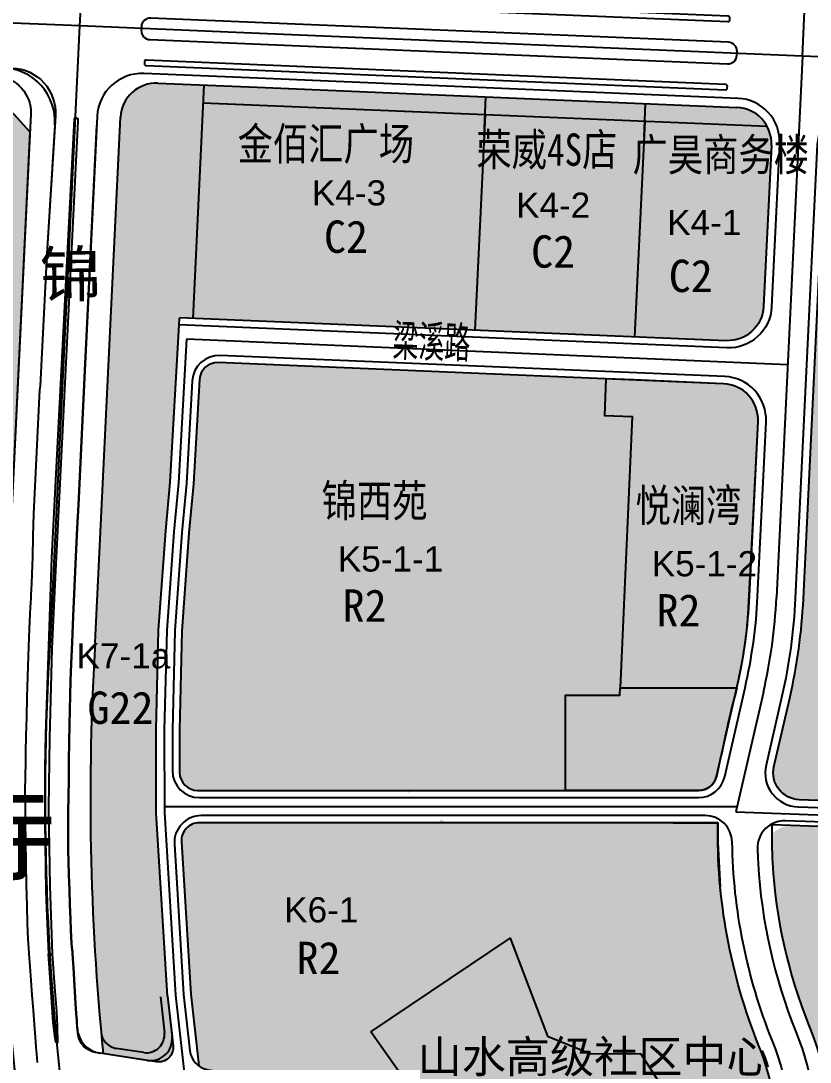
# Model space of a CAD drawing. Extents: x 2442 to 11417, y 1140 to 9206.
# Drawn here: x 6345 to 6784, y 6440 to 7019 of the extents above; entities that cross this region are included whole.
import ezdxf

# ---------------------------------------------------------------- set-up
doc = ezdxf.new("R2010")
doc.units = 0
doc.header["$LTSCALE"] = 1000
doc.header["$MEASUREMENT"] = 0
for name, pattern in [('CENTER', [50.8, 31.75, -6.35, 6.35, -6.35]), ('CENTER2', [28.575, 19.05, -3.175, 3.175, -3.175]), ('DASHDOT', [25.4, 12.7, -6.35, 0, -6.35])]:
    doc.linetypes.add(name, pattern=pattern)
for name, color, linetype in [('01-R2-R2二类居住', 2, 'Continuous'), ('02-C2-商业金融业', 10, 'Continuous'), ('08-G11-公园', 3, 'Continuous'), ('08-G12-街头绿地', 80, 'Continuous'), ('08-G22-防护绿地', 104, 'Continuous'), ('11-E1-水域', 130, 'Continuous'), ('14-z地块编号', 217, 'Continuous'), ('a-dlcenter', 1, 'CENTER'), ('RD-中线', 7, 'DASHDOT'), ('RD-侧石线', 5, 'Continuous'), ('RD-红线', 1, 'Continuous'), ('RD-绿线', 3, 'Continuous'), ('road-name', 2, 'Continuous'), ('YD-E1', 131, 'Continuous'), ('YD-G1', 100, 'Continuous'), ('YD-G2', 94, 'Continuous'), ('用地名称', 7, 'Continuous'), ('用地性质代码', 7, 'Continuous'), ('用地线', 5, 'Continuous'), ('路名', 7, 'Continuous'), ('道路', 7, 'Continuous'), ('道路红线', 12, 'Continuous'), ('道路绿化', 84, 'Continuous')]:
    doc.layers.add(name, color=color, linetype=linetype)
doc.layers.add('T700', color=10, linetype='Continuous', lineweight=13)
doc.styles.add('HZ', font='', dxfattribs={"width": 0.8})
doc.styles.get("Standard").update_dxf_attribs({"font": 'gbenor.shx', "bigfont": 'gbcbig.shx'})
doc.styles.add('xtx', font='')
doc.styles.add('黑体', font='simhei.ttf')
doc.styles.get('HZ').set_extended_font_data('SimSun')
doc.styles.get('xtx').set_extended_font_data('SimSun')

msp = doc.modelspace()

# ---------------------------------------------------------------- hatches: boundary and pattern name
at = {"layer": '01-R2-R2二类居住', "linetype": 'Continuous'}
msp.add_hatch(color=256, dxfattribs=at).paths.add_polyline_path([(7027.18, 6659.23), (7095.1, 6710.23), (7146.71, 6748.98, 0.224916), (7191.37, 6833.87), (7192.15, 6852.68), (7058.33, 6858.41), (7057.68, 6842.98), (6788.1, 6854.26), (6780.53, 6697.66, -0.044345), (6772.92, 6642.42), (6764.14, 6604.18, 0.471363), (6778.24, 6585.84), (6825.55, 6584.2, 0.166832), (6999.3, 6638.3)])
h = msp.add_hatch(color=256, dxfattribs=at)
h.paths.add_polyline_path([(6454.78, 6829.18, 0.410127), (6444.38, 6819.74), (6441.13, 6761.6), (6439.01, 6739.26), (6458.6, 6737.51), (6489.25, 6681.59), (6504.15, 6657.97), (6520.03, 6644.26), (6538.29, 6631.89), (6552.71, 6605.54), (6562.78, 6591.05), (6722.38, 6591.05, 0.349582), (6732.13, 6598.81), (6743.68, 6649.13, 0.044345), (6750.56, 6699.11), (6755.27, 6796.45, 0.416119), (6736.13, 6817.4)])
h.paths.add_polyline_path([(6489.25, 6681.59), (6458.6, 6737.51), (6439.01, 6739.26), (6438.55, 6734.35), (6434.66, 6679.6), (6433.31, 6624.73), (6433.33, 6601.03, 0.41387), (6443.33, 6591.05), (6562.78, 6591.05), (6552.71, 6605.54), (6538.29, 6631.89), (6520.03, 6644.26), (6504.15, 6657.97)])
h = msp.add_hatch(color=256, dxfattribs=at)
h.paths.add_polyline_path([(6732.93, 6573.05), (6707.99, 6573.05), (6444.35, 6573.05, 0.432168), (6434.37, 6562.44), (6439.54, 6477.71), (6444.01, 6437.68, 0.117272), (6449.15, 6435.59), (6563.85, 6418.06), (6558.07, 6425.72), (6560.27, 6427.64), (6539.85, 6456.59), (6617.34, 6508.86), (6638.14, 6454.32), (6661.82, 6444.66), (6689.97, 6444.33), (6715, 6405.56), (6717.84, 6402.67), (6739.14, 6371.04), (6732.83, 6360.94), (6713.09, 6348.99), (6729.87, 6340.76), (6742.31, 6327.88), (6745.42, 6327.36, 0.238874), (6755.8, 6448.95, -0.101174)])
h.paths.add_polyline_path([(6708.84, 6271, -0.052751), (6736.43, 6314.55, 0.029016), (6745.42, 6327.36), (6742.31, 6327.88), (6729.87, 6340.76), (6713.09, 6348.99), (6710.91, 6347.68), (6709.93, 6345.27), (6681.74, 6328.04), (6665.73, 6308.68), (6646.75, 6298.62), (6641.4, 6298.08), (6638.28, 6299.51), (6635.88, 6312.42), (6630.06, 6321.75), (6623.46, 6330.88), (6620.33, 6328.86), (6606, 6312.08), (6583.54, 6302.89), (6563.11, 6318.81), (6548.8, 6333.73), (6540.42, 6340.47), (6534.09, 6343.12), (6512.65, 6336.18), (6464.9, 6303.31), (6467.47, 6289.4, 0.014934), (6489.79, 6202.46)])
at = {"layer": '02-C2-商业金融业'}
for points in [[(6446.43, 6973.66), (6440.64, 6854.01), (6597.74, 6847.34), (6603.34, 6967.09)], [(6597.74, 6847.34), (6686.47, 6843.56), (6692.26, 6963.37), (6603.34, 6967.09)], [(6686.47, 6843.56), (6737.54, 6841.39, 0.412503), (6758.37, 6860.41), (6762.71, 6950.28, 0.133296), (6760.46, 6960.51), (6692.26, 6963.37)], [(6638.14, 6454.32), (6617.34, 6508.86), (6539.85, 6456.59), (6560.27, 6427.64), (6558.07, 6425.72), (6566.42, 6414.65), (6572.25, 6406.19), (6571.89, 6402.99), (6573.3, 6399.25), (6604.84, 6353.62), (6609.3, 6348.73), (6614.29, 6341.34), (6618.47, 6337.77), (6630.06, 6321.75), (6635.88, 6312.42), (6638.28, 6299.51), (6641.4, 6298.08), (6646.75, 6298.62), (6665.73, 6308.68), (6681.74, 6328.04), (6709.93, 6345.27), (6710.91, 6347.68), (6732.83, 6360.94), (6739.14, 6371.04), (6717.84, 6402.67), (6715, 6405.56), (6689.97, 6444.33), (6661.82, 6444.66)]]:
    msp.add_hatch(color=256, dxfattribs=at).paths.add_polyline_path(points)
at = {"layer": '08-G11-公园'}
h = msp.add_hatch(color=256, dxfattribs=at)
edge = h.paths.add_edge_path()
edge.add_arc((7047.87, 6566.91), 285, 180.08118, 201.99317)
edge.add_arc((6630.62, 6398.39), 165, 17.15678, 21.99317, ccw=False)
edge.add_line((6788.28, 6447.06), (6802.02, 6449.93))
edge.add_line((6802.02, 6449.93), (6814.9, 6445.33))
edge.add_line((6814.9, 6445.33), (6815.4, 6458.63))
edge.add_line((6815.4, 6458.63), (6822.91, 6474.5))
edge.add_line((6822.91, 6474.5), (6826.38, 6479.3))
edge.add_line((6826.38, 6479.3), (6830.57, 6484.05))
edge.add_line((6830.57, 6484.05), (6836.57, 6489.86))
edge.add_line((6836.57, 6489.86), (6843.56, 6495.72))
edge.add_line((6843.56, 6495.72), (6850.14, 6500.19))
edge.add_line((6850.14, 6500.19), (6856.68, 6503.82))
edge.add_line((6856.68, 6503.82), (6870.86, 6511))
edge.add_line((6870.86, 6511), (6888.73, 6520.93))
edge.add_line((6888.73, 6520.93), (6907.87, 6532.03))
edge.add_line((6907.87, 6532.03), (6927.76, 6544.06))
edge.add_line((6927.76, 6544.06), (6943.48, 6551.48))
edge.add_line((6943.48, 6551.48), (6969.13, 6563.82))
edge.add_line((6969.13, 6563.82), (7019.8, 6591.24))
edge.add_line((7019.8, 6591.24), (7051.77, 6608.55))
edge.add_line((7051.77, 6608.55), (7077.26, 6622.34))
edge.add_line((7077.26, 6622.34), (7101.66, 6635.55))
edge.add_line((7101.66, 6635.55), (7132.36, 6655.8))
edge.add_line((7132.36, 6655.8), (7144.98, 6664.12))
edge.add_line((7144.98, 6664.12), (7163.01, 6676.01))
edge.add_line((7163.01, 6676.01), (7175.82, 6684.46))
edge.add_line((7175.82, 6684.46), (7186.8, 6691.65))
edge.add_line((7186.8, 6691.65), (7200.52, 6700.28))
edge.add_line((7200.52, 6700.28), (7212.03, 6707.53))
edge.add_line((7212.03, 6707.53), (7226.48, 6716.62))
edge.add_line((7226.48, 6716.62), (7241.24, 6725.91))
edge.add_line((7241.24, 6725.91), (7254.79, 6734.44))
edge.add_line((7254.79, 6734.44), (7270.12, 6744.09))
edge.add_line((7270.12, 6744.09), (7282.71, 6752.16))
edge.add_line((7282.71, 6752.16), (7291.55, 6759.85))
edge.add_line((7291.55, 6759.85), (7299.27, 6768.86))
edge.add_line((7299.27, 6768.86), (7306.03, 6778.95))
edge.add_line((7306.03, 6778.95), (7312.42, 6787.55))
edge.add_line((7312.42, 6787.55), (7323.4, 6799.87))
edge.add_line((7323.4, 6799.87), (7343.97, 6819.32))
edge.add_line((7343.97, 6819.32), (7348.54, 6830.9))
edge.add_line((7348.54, 6830.9), (7350.68, 6853.59))
edge.add_line((7350.68, 6853.59), (7352.82, 6869.13))
edge.add_line((7352.82, 6869.13), (7351.59, 6889.47))
edge.add_line((7351.59, 6889.47), (7355.22, 6906.01))
edge.add_line((7355.22, 6906.01), (7362.31, 6945.3))
edge.add_line((7362.31, 6945.3), (7363.62, 6955.29))
edge.add_line((7363.62, 6955.29), (7290.65, 6958.34))
edge.add_line((7290.65, 6958.34), (7287.31, 6878.41))
edge.add_line((7287.31, 6878.41), (7237.35, 6880.5))
edge.add_line((7237.35, 6880.5), (7235.86, 6844.6))
edge.add_arc((7048.02, 6852.45), 188, 322.97282, 357.60829, ccw=False)
edge.add_line((7198.11, 6739.24), (7175.54, 6756.26))
edge.add_arc((7079.47, 6838.55), 126.5, 306.90171, 319.42111, ccw=False)
edge.add_line((7155.42, 6737.39), (7151.18, 6734.2))
edge.add_line((7151.18, 6734.2), (7173.73, 6704.43))
edge.add_line((7173.73, 6704.43), (7144.99, 6682.67))
edge.add_line((7144.99, 6682.67), (7122.36, 6712.56))
edge.add_line((7122.36, 6712.56), (7007.94, 6626.65))
edge.add_arc((6833.62, 6864.38), 294.79, 268.34089, 306.25181, ccw=False)
edge.add_line((6825.09, 6569.71), (6774.53, 6571.45))
edge.add_arc((6774.01, 6556.46), 15, 88.02462, 137.95372)
at = {"layer": '08-G12-街头绿地'}
for points in [[(6603.8, 6977.08), (6476.47, 6982.41), (6446.91, 6983.65), (6446.43, 6973.66), (6603.34, 6967.09)], [(6692.74, 6973.36), (6603.8, 6977.08), (6603.34, 6967.09), (6692.26, 6963.37)], [(6743.57, 6971.23), (6692.74, 6973.36), (6692.26, 6963.37), (6760.46, 6960.51, 0.26795)]]:
    msp.add_hatch(color=256, dxfattribs=at).paths.add_polyline_path(points)
at = {"layer": '08-G22-防护绿地'}
msp.add_hatch(color=256, dxfattribs=at).paths.add_polyline_path([(6425.59, 6735.43), (6428.17, 6762.57), (6433.06, 6850.1), (6433.23, 6854.1), (6440.63, 6853.79), (6446.91, 6983.65), (6421.27, 6984.73, 0.412397), (6400.46, 6965.71), (6386.39, 6673.39, 0.040703), (6390.78, 6444.51), (6420.53, 6439.96, 0.493448), (6429.69, 6448.76), (6426.58, 6476.59), (6420.36, 6578.64), (6420.31, 6624.88), (6421.67, 6680.22)])
at = {"layer": 'YD-E1'}
msp.add_hatch(color=256, dxfattribs=at).paths.add_polyline_path([(6247.26, 6935.71), (6188.88, 6994.47), (6174.26, 6995.08), (6242.4, 6926.49), (6347.49, 6905.21), (6347.97, 6915.32)])
at = {"layer": 'YD-G1'}
for points in [[(6347.49, 6905.21), (6242.4, 6926.49), (6174.26, 6995.08), (6149.01, 6996.14), (6142.58, 6842.73, -0.063213), (6150.97, 6833.89), (6189.04, 6832.19), (6343.83, 6829.28)], [(6350.01, 6957.69), (6321.48, 6988.91), (6188.88, 6994.47), (6247.26, 6935.71), (6347.97, 6915.32)]]:
    msp.add_hatch(color=256, dxfattribs=at).paths.add_polyline_path(points)
at = {"layer": 'YD-G2'}
msp.add_hatch(color=256, dxfattribs=at).paths.add_polyline_path([(6336.46, 6676.15), (6343.83, 6829.28), (6305.08, 6830.01, 0.003325), (6297.09, 6709.15, -0.067876), (6299.11, 6694.02), (6298.94, 6641.95, 0.024221), (6297.22, 6545.77), (6299.43, 6473.46, 0.045292), (6321.12, 6295.15), (6339.02, 6211.83, -0.153605), (6336.87, 6188.82, 0.021312), (6375.96, 6066.38), (6437.88, 5916.12), (6096.45, 5789.19), (6097.64, 5784.18), (6115.2, 5774.82), (6464.28, 5904.6), (6480.97, 5942.79), (6422.56, 6084.51, -0.103585)])

# ---------------------------------------------------------------- linework, layer by layer
msp.add_lwpolyline([(6707.99, 6573.05), (6732.93, 6573.05), (6732.91, 6562.09), (6734.25, 6537.45)])
at = {"layer": '11-E1-水域', "const_width": 5, "flags": 128}
for points in [[(6562.78, 6591.05), (6552.71, 6605.54), (6538.29, 6631.89), (6520.03, 6644.26), (6504.15, 6657.97), (6489.25, 6681.59), (6458.6, 6737.51), (6439.01, 6739.26)], [(6748.06, 6446.59), (6739.21, 6446.78), (6706.24, 6458.45), (6658.22, 6454.94), (6640.51, 6462.42), (6630.88, 6507.23), (6618.45, 6540.89), (6599.3, 6554.87), (6577.38, 6573.05)]]:
    msp.add_lwpolyline(points, dxfattribs=at)
at = {"layer": 'a-dlcenter', "linetype": 'CENTER2'}
msp.add_line((6780.12, 6999.72), (6765.55, 6698.38), dxfattribs=at)
at = {"layer": 'a-dlcenter'}
msp.add_line((6758.3, 6645.77), (6742.98, 6579.05), dxfattribs=at)
at = {"layer": 'a-dlcenter', "color": 5, "linetype": 'CENTER2', "flags": 128}
for points in [[(7323.43, 3222.65), (7362.88, 3459.32, 0.144946), (7266.26, 4173.6), (7197.33, 4334.25), (7117.76, 4519.79), (6889.24, 5052.15), (6889.24, 5052.15), (6649.41, 5614.83), (6525.38, 5900.65), (6445.87, 6093.57, -0.103528), (6361.43, 6674.77, -0.003725), (6361.43, 6674.77), (6377.87, 7016.57), (6386.86, 7190.46), (6419.39, 7860.64)], [(7323.43, 3222.65), (7362.88, 3459.32, 0.144946), (7266.26, 4173.6), (7197.33, 4334.25), (7117.76, 4519.79), (6889.24, 5052.15), (6889.24, 5052.15), (6649.41, 5614.83), (6525.38, 5900.65), (6445.87, 6093.57, -0.103528), (6361.43, 6674.77, -0.003725), (6361.43, 6674.77), (6377.87, 7016.57), (6386.86, 7190.46), (6419.39, 7860.64)], [(9720.8, 6235.64), (9366.22, 6391.79, 0.074508), (9218.61, 6431.82), (9022.05, 6460.93), (9021.8, 6460.97), (9021.55, 6461), (9021.3, 6461.04), (9021.06, 6461.08), (9020.81, 6461.11), (9020.56, 6461.15), (9020.32, 6461.19), (9020.07, 6461.22), (9019.82, 6461.26), (9019.57, 6461.3), (9019.33, 6461.33), (9019.08, 6461.37), (9018.83, 6461.41), (9018.58, 6461.44), (9018.34, 6461.48), (9018.09, 6461.52), (9017.84, 6461.55), (9017.6, 6461.59), (9017.35, 6461.63), (9017.1, 6461.66), (9016.85, 6461.7), (9016.61, 6461.74), (9016.36, 6461.77), (9016.11, 6461.81), (9015.86, 6461.85), (9015.62, 6461.88), (9015.37, 6461.92), (9015.12, 6461.96), (9014.88, 6461.99), (9014.63, 6462.03), (9014.38, 6462.07), (9014.13, 6462.1), (9013.89, 6462.14), (9013.64, 6462.18), (9013.39, 6462.22), (9013.14, 6462.25), (9012.9, 6462.29), (9012.65, 6462.33), (9012.4, 6462.36), (9012.16, 6462.4), (9011.91, 6462.44), (9011.66, 6462.48), (9011.41, 6462.51), (9011.17, 6462.55), (9010.92, 6462.59), (9010.67, 6462.62), (9010.42, 6462.66), (9010.18, 6462.7), (9009.93, 6462.74), (9009.68, 6462.77), (9009.44, 6462.81), (9009.19, 6462.85), (9008.94, 6462.89), (9008.69, 6462.92), (9008.45, 6462.96), (9008.2, 6463), (9007.95, 6463.04), (9007.71, 6463.07), (9007.46, 6463.11), (9007.21, 6463.15), (9006.96, 6463.19), (9006.72, 6463.22), (9006.47, 6463.26), (9006.22, 6463.3), (9005.98, 6463.34), (9005.73, 6463.38), (9005.48, 6463.41), (9005.23, 6463.45), (9004.99, 6463.49), (9004.74, 6463.53), (9004.49, 6463.57), (9004.25, 6463.61), (9004, 6463.64), (9003.75, 6463.68), (9003.51, 6463.72), (9003.26, 6463.76), (9003.01, 6463.8), (9002.76, 6463.84), (9002.52, 6463.87), (9002.27, 6463.91), (9002.02, 6463.95), (9001.78, 6463.99), (9001.53, 6464.03), (9001.28, 6464.07), (9001.04, 6464.11), (9000.79, 6464.14), (9000.54, 6464.18), (9000.29, 6464.22), (9000.05, 6464.26), (8999.8, 6464.3), (8999.55, 6464.34), (8999.31, 6464.38), (8999.06, 6464.42), (8998.81, 6464.46), (8998.57, 6464.5), (8998.32, 6464.54), (8998.07, 6464.58), (8997.83, 6464.62), (8997.58, 6464.66), (8997.33, 6464.7), (8997.09, 6464.73), (8996.84, 6464.77), (8996.59, 6464.81), (8996.34, 6464.85), (8996.1, 6464.89), (8995.85, 6464.93), (8995.6, 6464.97), (8995.36, 6465.01), (8995.11, 6465.06), (8994.86, 6465.1), (8994.62, 6465.14), (8994.37, 6465.18), (8994.12, 6465.22), (8993.88, 6465.26), (8993.63, 6465.3), (8993.38, 6465.34), (8993.14, 6465.38), (8992.89, 6465.42), (8992.64, 6465.46), (8992.4, 6465.5), (8992.15, 6465.54), (8991.9, 6465.58), (8991.66, 6465.63), (8991.41, 6465.67), (8991.16, 6465.71), (8990.92, 6465.75), (8990.67, 6465.79), (8990.43, 6465.83), (8990.18, 6465.88), (8989.93, 6465.92), (8989.69, 6465.96), (8989.44, 6466), (8989.19, 6466.04), (8988.95, 6466.09), (8988.7, 6466.13), (8988.45, 6466.17), (8988.21, 6466.21), (8987.96, 6466.25), (8987.71, 6466.3), (8987.47, 6466.34), (8987.22, 6466.38), (8986.98, 6466.43), (8986.73, 6466.47), (8986.48, 6466.51), (8986.24, 6466.55), (8985.99, 6466.6), (8985.74, 6466.64), (8985.5, 6466.68), (8985.25, 6466.73), (8985.01, 6466.77), (8984.76, 6466.81), (8984.51, 6466.86), (8984.27, 6466.9), (8984.02, 6466.95), (8983.77, 6466.99), (8983.53, 6467.03), (8983.28, 6467.08), (8983.04, 6467.12), (8982.79, 6467.17), (8982.54, 6467.21), (8982.3, 6467.26), (8982.05, 6467.3), (8981.81, 6467.35), (8981.56, 6467.39), (8981.31, 6467.44), (8981.07, 6467.48), (8980.82, 6467.53), (8980.58, 6467.57), (8980.33, 6467.62), (8980.09, 6467.66), (8979.84, 6467.71), (8979.59, 6467.75), (8979.35, 6467.8), (8979.1, 6467.84), (8978.86, 6467.89), (8978.61, 6467.94), (8978.37, 6467.98), (8978.12, 6468.03), (8977.87, 6468.08), (8977.63, 6468.12), (8977.38, 6468.17), (8977.14, 6468.22), (8976.89, 6468.26), (8976.65, 6468.31), (8976.4, 6468.36), (8976.15, 6468.4), (8975.91, 6468.45), (8975.66, 6468.5), (8975.42, 6468.55), (8975.17, 6468.59), (8974.93, 6468.64), (8974.68, 6468.69), (8974.44, 6468.74), (8974.19, 6468.79), (8973.95, 6468.83), (8973.7, 6468.88), (8973.46, 6468.93), (8973.21, 6468.98), (8972.97, 6469.03), (8972.72, 6469.08, -0.060114), (8858.9, 6506.43), (8858.67, 6506.54), (8858.45, 6506.65), (8858.22, 6506.75), (8857.99, 6506.86), (8857.77, 6506.96), (8857.54, 6507.07), (8857.31, 6507.18), (8857.09, 6507.28), (8856.86, 6507.39), (8856.64, 6507.5), (8856.41, 6507.6), (8856.18, 6507.71), (8855.96, 6507.82), (8855.73, 6507.93), (8855.51, 6508.03), (8855.28, 6508.14), (8855.06, 6508.25), (8854.83, 6508.36), (8854.6, 6508.46), (8854.38, 6508.57), (8854.15, 6508.68), (8853.93, 6508.79), (8853.7, 6508.9), (8853.48, 6509.01), (8853.25, 6509.11), (8853.03, 6509.22), (8852.8, 6509.33), (8852.58, 6509.44), (8852.35, 6509.55), (8852.13, 6509.66), (8851.9, 6509.77), (8851.68, 6509.88), (8851.45, 6509.98), (8851.23, 6510.09), (8851, 6510.2), (8850.78, 6510.31), (8850.55, 6510.42), (8850.33, 6510.53), (8850.1, 6510.64), (8849.88, 6510.75), (8849.65, 6510.86), (8849.43, 6510.97), (8849.21, 6511.08), (8848.98, 6511.19), (8848.76, 6511.3), (8848.53, 6511.41), (8848.31, 6511.52), (8848.08, 6511.63), (8847.86, 6511.74), (8847.64, 6511.86), (8847.41, 6511.97), (8847.19, 6512.08), (8846.96, 6512.19), (8846.74, 6512.3), (8846.52, 6512.41), (8846.29, 6512.52), (8846.07, 6512.63), (8845.84, 6512.74), (8845.62, 6512.86), (8845.4, 6512.97), (8845.17, 6513.08), (8844.95, 6513.19), (8844.73, 6513.3), (8844.5, 6513.41), (8844.28, 6513.53), (8844.06, 6513.64), (8843.83, 6513.75), (8843.61, 6513.86), (8843.38, 6513.97), (8843.16, 6514.09), (8842.94, 6514.2), (8842.71, 6514.31), (8842.49, 6514.42), (8842.27, 6514.54), (8842.05, 6514.65), (8841.82, 6514.76), (8841.6, 6514.88), (8841.38, 6514.99), (8841.15, 6515.1), (8840.93, 6515.21), (8840.71, 6515.33), (8840.48, 6515.44), (8840.26, 6515.55), (8840.04, 6515.67), (8839.82, 6515.78), (8839.59, 6515.89), (8839.37, 6516.01), (8839.15, 6516.12), (8838.92, 6516.23), (8838.7, 6516.35), (8838.48, 6516.46), (8838.26, 6516.58), (8838.03, 6516.69), (8837.81, 6516.8), (8837.59, 6516.92), (8837.37, 6517.03), (8837.14, 6517.14), (8836.92, 6517.26), (8836.7, 6517.37), (8836.48, 6517.49), (8836.25, 6517.6), (8836.03, 6517.72), (8835.81, 6517.83), (8835.59, 6517.94), (8835.37, 6518.06), (8835.14, 6518.17), (8834.92, 6518.29), (8834.7, 6518.4), (8834.48, 6518.52), (8834.25, 6518.63), (8834.03, 6518.75), (8833.81, 6518.86), (8833.59, 6518.98), (8833.37, 6519.09), (8833.14, 6519.21), (8832.92, 6519.32), (8832.7, 6519.44), (8832.48, 6519.55), (8832.26, 6519.67), (8832.03, 6519.78), (8831.81, 6519.9), (8831.59, 6520.01), (8831.37, 6520.13), (8831.15, 6520.24), (8830.93, 6520.36), (8830.7, 6520.48), (8830.48, 6520.59), (8830.26, 6520.71), (8830.04, 6520.82), (8829.82, 6520.94), (8829.6, 6521.05), (8829.37, 6521.17), (8829.15, 6521.29), (8828.93, 6521.4), (8828.71, 6521.52), (8828.49, 6521.63), (8828.27, 6521.75), (8828.05, 6521.86), (8827.82, 6521.98), (8827.6, 6522.1), (8827.38, 6522.21), (8827.16, 6522.33), (8826.94, 6522.44), (8826.72, 6522.56), (8826.5, 6522.68), (8826.27, 6522.79), (8826.05, 6522.91), (8825.83, 6523.03), (8825.61, 6523.14), (8820.28, 6525.94), (8669.61, 6605.78), (8352.36, 6773.84), (8146.38, 6882.94), (8146.16, 6883.06), (8145.94, 6883.18), (8145.71, 6883.29), (8145.49, 6883.41), (8145.27, 6883.53), (8145.05, 6883.64), (8144.83, 6883.76), (8144.61, 6883.88), (8144.39, 6884), (8144.17, 6884.11), (8143.95, 6884.23), (8143.73, 6884.35), (8143.51, 6884.46), (8143.28, 6884.58), (8143.06, 6884.7), (8142.84, 6884.81), (8142.62, 6884.93), (8142.4, 6885.05), (8142.18, 6885.17), (8141.96, 6885.28), (8141.74, 6885.4), (8141.52, 6885.52), (8141.3, 6885.63), (8141.07, 6885.75), (8140.85, 6885.87), (8140.63, 6885.98), (8140.41, 6886.1), (8140.19, 6886.22), (8139.97, 6886.33), (8139.75, 6886.45), (8139.53, 6886.57), (8139.31, 6886.68), (8139.09, 6886.8), (8138.86, 6886.92), (8138.64, 6887.03), (8138.42, 6887.15), (8138.2, 6887.27), (8137.98, 6887.38), (8137.76, 6887.5), (8137.54, 6887.62), (8137.32, 6887.73), (8137.1, 6887.85), (8136.87, 6887.97), (8136.65, 6888.08), (8136.43, 6888.2), (8136.21, 6888.32), (8135.99, 6888.43), (8135.77, 6888.55), (8135.55, 6888.67), (8135.33, 6888.78), (8135.1, 6888.9), (8134.88, 6889.01), (8134.66, 6889.13), (8134.44, 6889.25), (8134.22, 6889.36), (8134, 6889.48), (8133.78, 6889.6), (8133.55, 6889.71), (8133.33, 6889.83), (8133.11, 6889.94), (8132.89, 6890.06), (8132.67, 6890.18), (8132.45, 6890.29), (8132.23, 6890.41), (8132, 6890.52), (8131.78, 6890.64), (8131.56, 6890.76), (8131.34, 6890.87), (8131.12, 6890.99), (8130.9, 6891.1), (8130.67, 6891.22), (8130.45, 6891.33), (8130.23, 6891.45), (8130.01, 6891.56), (8129.79, 6891.68), (8129.57, 6891.8), (8129.34, 6891.91), (8129.12, 6892.03), (8128.9, 6892.14), (8128.68, 6892.26), (8128.46, 6892.37), (8128.24, 6892.49), (8128.01, 6892.6), (8127.79, 6892.72), (8127.57, 6892.83), (8127.35, 6892.95), (8127.13, 6893.06), (8126.9, 6893.18), (8126.68, 6893.29), (8126.46, 6893.41), (8126.24, 6893.52), (8126.02, 6893.64), (8125.79, 6893.75), (8125.57, 6893.87), (8125.35, 6893.98), (8125.13, 6894.1), (8124.9, 6894.21), (8124.68, 6894.32), (8124.46, 6894.44), (8124.24, 6894.55), (8124.01, 6894.67), (8123.79, 6894.78), (8123.57, 6894.89), (8123.35, 6895.01), (8123.12, 6895.12), (8122.9, 6895.24), (8122.68, 6895.35), (8122.46, 6895.46), (8122.23, 6895.58), (8122.01, 6895.69), (8121.79, 6895.81), (8121.57, 6895.92), (8121.34, 6896.03), (8121.12, 6896.15), (8120.9, 6896.26), (8120.68, 6896.37), (8120.45, 6896.49), (8120.23, 6896.6), (8120.01, 6896.71), (8119.78, 6896.83), (8119.56, 6896.94), (8119.34, 6897.05), (8119.11, 6897.16), (8118.89, 6897.28), (8118.67, 6897.39), (8118.45, 6897.5), (8118.22, 6897.62), (8118, 6897.73), (8117.78, 6897.84), (8117.55, 6897.95), (8117.33, 6898.06), (8117.11, 6898.18), (8116.88, 6898.29), (8116.66, 6898.4), (8116.43, 6898.51), (8116.21, 6898.63), (8115.99, 6898.74), (8115.76, 6898.85), (8115.54, 6898.96), (8115.32, 6899.07), (8115.09, 6899.18), (8114.87, 6899.29), (8114.65, 6899.41), (8114.42, 6899.52), (8114.2, 6899.63), (8113.97, 6899.74), (8113.75, 6899.85), (8113.53, 6899.96), (8113.3, 6900.07), (8113.08, 6900.18), (8112.85, 6900.29), (8112.63, 6900.41), (8112.4, 6900.52), (8112.18, 6900.63), (8111.96, 6900.74), (8111.73, 6900.85), (8111.51, 6900.96), (8111.28, 6901.07), (8111.06, 6901.18), (8110.83, 6901.29), (8110.61, 6901.4), (8110.38, 6901.51), (8110.16, 6901.62), (8109.94, 6901.73), (8109.71, 6901.84), (8109.49, 6901.94), (8109.26, 6902.05), (8109.04, 6902.16), (8108.81, 6902.27), (8108.59, 6902.38), (8108.36, 6902.49), (8108.14, 6902.6), (8107.91, 6902.71), (8107.69, 6902.82), (8107.46, 6902.92), (8107.24, 6903.03), (8107.01, 6903.14), (8106.78, 6903.25), (8106.56, 6903.36), (8106.33, 6903.47), (8106.11, 6903.57), (8105.88, 6903.68), (8105.66, 6903.79), (8105.43, 6903.9), (8105.21, 6904), (8104.98, 6904.11), (8104.75, 6904.22), (8104.53, 6904.33), (8104.3, 6904.43), (8104.08, 6904.54), (8103.85, 6904.65), (8103.62, 6904.75), (8103.4, 6904.86), (8103.17, 6904.97), (8102.95, 6905.07), (8102.72, 6905.18), (8102.49, 6905.29), (8102.27, 6905.39), (8102.04, 6905.5), (8101.81, 6905.6, 0.086535), (7936, 6950.51), (7935.75, 6950.53), (7935.5, 6950.56), (7935.26, 6950.58), (7935.01, 6950.6), (7934.76, 6950.62), (7934.51, 6950.64), (7934.26, 6950.67), (7934.01, 6950.69), (7933.76, 6950.71), (7933.51, 6950.73), (7933.26, 6950.75), (7933.01, 6950.78), (7932.77, 6950.8), (7932.52, 6950.82), (7932.27, 6950.84), (7932.02, 6950.86), (7931.77, 6950.88), (7931.52, 6950.9), (7931.27, 6950.92), (7931.02, 6950.94), (7930.77, 6950.96), (7930.52, 6950.98), (7930.27, 6951.01), (7930.03, 6951.03), (7929.78, 6951.05), (7929.53, 6951.07), (7929.28, 6951.09), (7929.03, 6951.1), (7928.78, 6951.12), (7928.53, 6951.14), (7928.28, 6951.16), (7928.03, 6951.18), (7927.78, 6951.2), (7927.53, 6951.22), (7927.28, 6951.24), (7927.03, 6951.26), (7926.78, 6951.28), (7926.54, 6951.3), (7926.29, 6951.32), (7926.04, 6951.33), (7925.79, 6951.35), (7925.54, 6951.37), (7925.29, 6951.39), (7925.04, 6951.41), (7924.79, 6951.42), (7924.54, 6951.44), (7924.29, 6951.46), (7924.04, 6951.48), (7923.79, 6951.5), (7923.54, 6951.51), (7923.29, 6951.53), (7923.04, 6951.55), (7922.8, 6951.57), (7922.55, 6951.58), (7922.3, 6951.6), (7922.05, 6951.62), (7921.8, 6951.63), (7921.55, 6951.65), (7921.3, 6951.67), (7921.05, 6951.68), (7920.8, 6951.7), (7920.55, 6951.72), (7920.3, 6951.73), (7920.05, 6951.75), (7919.8, 6951.77), (7919.55, 6951.78), (7919.3, 6951.8), (7919.05, 6951.81), (7918.8, 6951.83), (7918.55, 6951.84), (7918.3, 6951.86), (7918.06, 6951.88), (7917.81, 6951.89), (7917.56, 6951.91), (7917.31, 6951.92), (7917.06, 6951.94), (7916.81, 6951.95), (7916.56, 6951.97), (7916.31, 6951.98), (7916.06, 6952), (7915.81, 6952.01), (7915.56, 6952.03), (7915.31, 6952.04), (7915.06, 6952.06), (7914.81, 6952.07), (7914.56, 6952.09), (7914.31, 6952.1), (7914.06, 6952.12), (7913.81, 6952.13), (7913.56, 6952.14), (7913.31, 6952.16), (7913.06, 6952.17), (7912.81, 6952.19), (7912.56, 6952.2), (7912.32, 6952.21), (7912.07, 6952.23), (7911.82, 6952.24), (7911.57, 6952.26), (7911.32, 6952.27), (7911.07, 6952.28), (7910.82, 6952.3), (7910.57, 6952.31), (7910.32, 6952.32), (7910.07, 6952.34), (7909.82, 6952.35), (7909.57, 6952.36), (7909.32, 6952.38), (7909.07, 6952.39), (7908.82, 6952.4), (7908.57, 6952.42), (7908.32, 6952.43), (7908.07, 6952.44), (7907.82, 6952.45), (7907.57, 6952.47), (7907.32, 6952.48), (7907.07, 6952.49), (7906.82, 6952.51), (7906.57, 6952.52), (7906.32, 6952.53), (7906.07, 6952.54), (7905.82, 6952.56), (7905.57, 6952.57), (7905.32, 6952.58), (7905.08, 6952.59), (7904.83, 6952.6), (7904.58, 6952.62), (7904.33, 6952.63), (7904.08, 6952.64), (7903.83, 6952.65), (7903.58, 6952.67), (7903.33, 6952.68), (7903.08, 6952.69), (7902.83, 6952.7), (7902.58, 6952.71), (7902.33, 6952.72), (7902.08, 6952.74), (7901.83, 6952.75), (7901.58, 6952.76), (7901.33, 6952.77), (7901.08, 6952.78), (7900.83, 6952.79), (7900.58, 6952.81), (7900.33, 6952.82), (7895.52, 6953.04), (7813.89, 6956.46), (7813.89, 6956.46), (7203.56, 6982), (6780.12, 6999.72), (6477.72, 7012.39), (6377.87, 7016.57)]]:
    msp.add_lwpolyline(points, format="xyb", dxfattribs=at)
at = {"layer": 'a-dlcenter', "linetype": 'CENTER2', "flags": 128}
for points in [[(6780.12, 6999.72), (6789.74, 7229.53), (6799.36, 7459.33)], [(6377.87, 7016.57), (6247.03, 7022.05)], [(6377.87, 7016.57), (6247.03, 7022.05)], [(6424.86, 6582.05), (6743.67, 6582.05)]]:
    msp.add_lwpolyline(points, dxfattribs=at)
for points in [[(6742.98, 6579.05), (6825.29, 6576.21, 0.166895), (7004.07, 6631.87), (7099.9, 6703.83), (7151.52, 6742.59, 0.224916), (7199.36, 6833.53), (7205.57, 6981.92)], [(6771.81, 6827.93), (6437.12, 6842.15), (6432.66, 6762.23), (6430.08, 6735.05), (6426.17, 6680.01), (6424.81, 6624.83), (6424.86, 6578.78), (6431.07, 6476.98), (6441.57, 6382.89), (6459.14, 6287.69, 0.057475), (6573.4, 5960.75), (6742.84, 5565.52), (6951.82, 5077.14)]]:
    msp.add_lwpolyline(points, format="xyb", dxfattribs=at)
at = {"layer": 'a-dlcenter'}
msp.add_arc((6465.9, 6712.87), 300, 347.07488, 357.23144, dxfattribs=at)
at = {"layer": 'RD-中线', "flags": 128}
msp.add_lwpolyline([(7321.54, 3211.28), (7342.31, 3335.94), (7362.88, 3459.32, 0.144946), (7266.26, 4173.6), (7197.33, 4334.25), (7117.76, 4519.79), (6889.24, 5052.15), (6889.24, 5052.15), (6649.41, 5614.83), (6525.38, 5900.65), (6445.87, 6093.57, -0.103528), (6361.43, 6674.77), (6361.43, 6674.77), (6377.87, 7016.57), (6386.86, 7190.46), (6424.75, 7971.02)], format="xyb", dxfattribs=at)
at = {"layer": 'RD-中线'}
msp.add_lwpolyline([(6377.87, 7016.57), (5727.95, 7043.81, 0.137951), (4147.08, 6669.83, -0.073506), (3873.35, 6566.89), (3718.39, 6533.38, 0.009778), (3680.33, 6524.37), (3461.29, 6467.95, -0.037418), (3306.81, 6440.28), (3188.54, 6428.11, 0.054985), (2974.18, 6381.9), (2959.69, 6377.06)], format="xyb", dxfattribs=at)
at = {"layer": 'RD-侧石线'}
for p, q in [((6363.89, 6961.52), (6359.47, 6889.75)), ((6380.61, 6824.84), (6387.22, 6961.33)), ((6359.47, 6889.75), (6355.77, 6816.3)), ((6377.01, 6750), (6380.61, 6824.84)), ((6355.36, 6814.09), (6352.08, 6744.99)), ((6355.77, 6816.3), (6355.36, 6814.09)), ((6376.32, 6736.93), (6377.01, 6750)), ((6352.08, 6744.99), (6351.72, 6732.59)), ((6375.55, 6721.23), (6376.32, 6736.93)), ((6351.72, 6732.59), (6351.37, 6720.88)), ((6351.37, 6720.88), (6351.07, 6711.62)), ((6374.78, 6704.45), (6375.55, 6721.23)), ((6351.07, 6711.62), (6350.89, 6706.05)), ((6350.61, 6700.65), (6350.44, 6697.95)), ((6350.71, 6701.96), (6350.61, 6700.65)), ((6350.79, 6703.3), (6350.71, 6701.96)), ((6350.89, 6706.05), (6350.79, 6703.3)), ((6374.06, 6688.03), (6374.78, 6704.45)), ((6350.44, 6697.95), (6350.16, 6692.79)), ((6350.16, 6692.79), (6349.81, 6685.35)), ((6349.81, 6685.35), (6349.4, 6676.15)), ((6373.45, 6673.39), (6374.06, 6688.03)), ((6349.4, 6676.15), (6348.99, 6665.68)), ((6372.99, 6661.57), (6373.45, 6673.39)), ((6348.99, 6665.68), (6348.61, 6654.46)), ((6372.65, 6652.02), (6372.99, 6661.57)), ((6348.61, 6654.46), (6348.29, 6642.99)), ((6372.41, 6643.81), (6372.65, 6652.02)), ((6348.29, 6642.99), (6348.03, 6631.81)), ((6372.23, 6635.99), (6372.41, 6643.81)), ((6348.03, 6631.81), (6347.82, 6621.43)), ((6372.08, 6627.62), (6372.23, 6635.99)), ((6371.91, 6618.04), (6372.08, 6627.62)), ((6347.82, 6621.43), (6347.65, 6612.4)), ((6371.75, 6607.69), (6371.91, 6618.04)), ((6347.65, 6612.4), (6347.51, 6605.24)), ((6347.51, 6605.24), (6347.4, 6600.22)), ((6371.59, 6597.27), (6371.75, 6607.69)), ((6347.32, 6596.51), (6347.28, 6593.03)), ((6347.4, 6600.22), (6347.32, 6596.51)), ((6371.46, 6587.49), (6371.59, 6597.27)), ((6347.28, 6593.03), (6347.27, 6588.71)), ((6347.27, 6588.71), (6347.31, 6582.46)), ((6371.35, 6579.05), (6371.46, 6587.49)), ((6347.31, 6582.46), (6347.39, 6573.52)), ((6371.28, 6572.42), (6371.35, 6579.05)), ((6347.39, 6573.52), (6347.53, 6562.54)), ((6371.26, 6567.08), (6371.28, 6572.42)), ((6347.53, 6562.54), (6347.71, 6550.45)), ((6371.28, 6562.3), (6371.26, 6567.08)), ((6371.37, 6557.32), (6371.28, 6562.3)), ((6371.53, 6551.38), (6371.37, 6557.32)), ((6347.71, 6550.45), (6347.94, 6538.21)), ((6371.75, 6544.01), (6371.53, 6551.38)), ((6372.02, 6535.72), (6371.75, 6544.01)), ((6347.94, 6538.21), (6348.22, 6526.79)), ((6372.31, 6527.31), (6372.02, 6535.72)), ((6348.22, 6526.79), (6348.56, 6516.9)), ((6372.6, 6519.56), (6372.31, 6527.31)), ((6348.56, 6516.9), (6348.95, 6508.29)), ((6372.85, 6513.27), (6372.6, 6519.56)), ((6373.24, 6506.05), (6372.85, 6513.27)), ((6372.85, 6513.27), (6372.85, 6513.27)), ((6348.95, 6508.29), (6349.41, 6500.47)), ((6373.42, 6503.74), (6373.24, 6506.05)), ((6373.63, 6501.18), (6373.42, 6503.74)), ((6349.41, 6500.47), (6349.44, 6500)), ((6349.44, 6500), (6349.92, 6492.95)), ((6373.72, 6500), (6373.63, 6501.18)), ((6373.91, 6497.54), (6373.72, 6500)), ((6349.92, 6492.95), (6350.49, 6485.24)), ((6374.26, 6492.27), (6373.91, 6497.54)), ((6374.67, 6485.83), (6374.26, 6492.27)), ((6350.49, 6485.24), (6351.12, 6477.01)), ((6375.09, 6478.97), (6374.67, 6485.83)), ((6351.12, 6477.01), (6351.77, 6468.65)), ((6375.48, 6472.42), (6375.09, 6478.97)), ((6426.58, 6476.59), (6429.11, 6453.95)), ((6375.81, 6466.92), (6375.48, 6472.42)), ((6351.77, 6468.65), (6352.4, 6460.69)), ((6376.05, 6463.02), (6375.81, 6466.92)), ((6376.34, 6458.63), (6376.05, 6463.02)), ((6352.4, 6460.69), (6352.96, 6453.66)), ((6352.96, 6453.66), (6353.4, 6448.11)), ((6353.4, 6448.11), (6353.7, 6444.36)), ((6353.7, 6444.36), (6353.92, 6441.81)), ((6353.92, 6441.81), (6354.13, 6439.66)), ((6415.37, 6440.75), (6389.04, 6444.78))]:
    msp.add_line(p, q, dxfattribs=at)
for centre, radius, start, end in [((6333.95, 6963.36), 30, 356.47074, 87.60047), ((6391.31, 6459.61), 15, 183.72008, 261.31052), ((6417.18, 6452.62), 12, 261.31052, 6.36633)]:
    msp.add_arc(centre, radius, start, end, dxfattribs=at)
at = {"layer": 'RD-红线'}
for p, q in [((6422.61, 6476.15), (6424.85, 6456.1)), ((6413.4, 6445.1), (6398.08, 6447.44))]:
    msp.add_line(p, q, dxfattribs=at)
msp.add_lwpolyline([(5858.6, 6988.04), (5883.99, 7007.24), (6321.48, 6988.91), (6350.01, 6957.69), (6336.46, 6676.15)], dxfattribs=at)
msp.add_lwpolyline([(6336.46, 6676.15, 0.103585), (6422.56, 6084.51), (6480.97, 5942.79), (6464.28, 5904.6), (6115.2, 5774.82), (6097.64, 5784.18), (6030.26, 6065.57), (6039.47, 6077.56), (6100.71, 6079.22, 0.106349), (6164.67, 6094.8), (6318.15, 6169.09, 0.345763), (6339.02, 6211.83), (6321.12, 6295.15, -0.045292), (6299.43, 6473.46), (6297.22, 6545.77, -0.024221), (6298.94, 6641.95), (6299.11, 6694.02, 0.521544), (6223.29, 6747.29), (6054.52, 6685.88, -0.053008), (5953.24, 6660.77), (5771.49, 6635.69)], format="xyb", dxfattribs=at)
for centre, start, end in [((6399.59, 6457.33), 185.27497, 261.31052), ((6414.91, 6454.99), 261.31052, 6.36633)]:
    msp.add_arc(centre, 10, start, end, dxfattribs=at)
at = {"layer": 'RD-绿线'}
for p, q in [((6362.28, 6720.51), (6374.76, 6964.84)), ((6376.74, 6963.62), (6364.07, 6709.61)), ((6374.76, 6964.84), (6375.23, 6965.5)), ((6375.23, 6965.5), (6376.64, 6965.12)), ((6376.64, 6965.12), (6376.74, 6963.62)), ((6358.8, 6622.39), (6362.28, 6720.51)), ((6364.07, 6709.61), (6362.19, 6669.97)), ((6362.19, 6669.97), (6360.87, 6620.19)), ((6358.42, 6603.79), (6358.8, 6622.39)), ((6360.87, 6620.19), (6360.4, 6581.4)), ((6358.42, 6573.27), (6358.42, 6603.79)), ((6360.4, 6581.4), (6361.06, 6537.82)), ((6359.09, 6535.23), (6358.42, 6573.27)), ((6359.46, 6525.27), (6359.09, 6535.23)), ((6361.06, 6537.82), (6362.38, 6500.01)), ((6360.5, 6500.1), (6359.46, 6525.27)), ((6360.94, 6492.32), (6360.43, 6499.94)), ((6360.43, 6499.94), (6362.4, 6499.94)), ((6362.4, 6499.94), (6363.92, 6479.33)), ((6362.23, 6473.17), (6360.94, 6492.32)), ((6363.92, 6479.33), (6364.75, 6467.96)), ((6363.02, 6461.8), (6362.23, 6473.17)), ((6364.75, 6467.96), (6365.15, 6459.56)), ((6364.03, 6453.12), (6363.02, 6461.8)), ((6365.15, 6459.56), (6365.43, 6450.82)), ((6364.42, 6450.93), (6364.03, 6453.12)), ((6364.81, 6450.48), (6364.42, 6450.93)), ((6365.2, 6450.37), (6364.81, 6450.48)), ((6365.43, 6450.82), (6365.2, 6450.37))]:
    msp.add_line(p, q, dxfattribs=at)
at = {"layer": '用地线'}
for p, q in [((6446.91, 6983.65), (6440.63, 6853.78)), ((6603.34, 6967.09), (6597.74, 6847.21))]:
    msp.add_line(p, q, dxfattribs=at)
at = {"layer": '用地线', "flags": 128}
for points in [[(6760.46, 6960.51), (6446.49, 6973.66)], [(6602.78, 6955.14), (6603.8, 6977.08)], [(6691.84, 6954.61), (6692.74, 6973.36)], [(6539.85, 6456.59), (6617.34, 6508.86), (6638.14, 6454.32), (6661.82, 6444.66), (6689.97, 6444.33), (6715, 6405.56)], [(6560.27, 6427.64), (6539.85, 6456.59)]]:
    msp.add_lwpolyline(points, dxfattribs=at)
at = {"layer": '用地线'}
msp.add_lwpolyline([(6692.26, 6963.37), (6686.47, 6843.56)], dxfattribs=at)
for points in [[(6686.08, 6819.5), (6670.66, 6820.14), (6669.81, 6799.78), (6685.19, 6799.13), (6678.6, 6648.06), (6743.43, 6648.06), (6743.43, 6648.06, 0.020905), (6747.88, 6671.54, 0.001226), (6748.23, 6673.96, 0.002835), (6748.65, 6677.17, 0.013991), (6749.8, 6689.15), (6752.63, 6741.75), (6755.27, 6796.45, 0.416119), (6736.13, 6817.4)], [(6740.37, 6636.01, 0.006776), (6736.79, 6620.14, -0.003579), (6732.04, 6598.47, -0.339667), (6722.38, 6591.05), (6648.04, 6591.05), (6648.04, 6644.06), (6678.42, 6644.03), (6678.42, 6644.03), (6678.6, 6648.06), (6743.43, 6648.06), (6743.05, 6646.41)]]:
    msp.add_lwpolyline(points, format="xyb", close=True, dxfattribs=at)
at = {"layer": '道路'}
for p, q in [((6476.68, 6987.41), (6413.48, 6990.06)), ((6744.29, 6976.2), (6476.68, 6987.41)), ((6387.46, 6966.29), (6380.61, 6824.84)), ((6387.46, 6966.29), (6380.61, 6824.84)), ((6428.17, 6762.57), (6433.06, 6850.1)), ((6380.61, 6824.84), (6377.01, 6750)), ((6380.61, 6824.84), (6377.01, 6750)), ((6425.59, 6735.43), (6428.17, 6762.57)), ((6377.01, 6750), (6376.32, 6736.93)), ((6377.01, 6750), (6376.32, 6736.93)), ((6376.32, 6736.93), (6375.55, 6721.23)), ((6376.32, 6736.93), (6375.55, 6721.23)), ((6421.67, 6680.22), (6425.59, 6735.43)), ((6375.55, 6721.23), (6374.78, 6704.45)), ((6375.55, 6721.23), (6374.78, 6704.45)), ((6374.78, 6704.45), (6374.06, 6688.03)), ((6374.78, 6704.45), (6374.06, 6688.03)), ((6374.06, 6688.03), (6373.45, 6673.39)), ((6374.06, 6688.03), (6373.45, 6673.39)), ((6420.31, 6624.88), (6421.67, 6680.22)), ((6373.45, 6673.39), (6372.99, 6661.57)), ((6373.45, 6673.39), (6372.99, 6661.57)), ((6372.99, 6661.57), (6372.65, 6652.02)), ((6372.99, 6661.57), (6372.65, 6652.02)), ((6372.65, 6652.02), (6372.41, 6643.81)), ((6372.65, 6652.02), (6372.41, 6643.81)), ((6372.41, 6643.81), (6372.23, 6635.99)), ((6372.41, 6643.81), (6372.23, 6635.99)), ((6372.23, 6635.99), (6372.08, 6627.62)), ((6372.23, 6635.99), (6372.08, 6627.62)), ((6372.08, 6627.62), (6371.91, 6618.04)), ((6372.08, 6627.62), (6371.91, 6618.04)), ((6420.36, 6578.64), (6420.31, 6624.88)), ((6371.91, 6618.04), (6371.75, 6607.69)), ((6371.91, 6618.04), (6371.75, 6607.69)), ((6371.75, 6607.69), (6371.59, 6597.27)), ((6371.75, 6607.69), (6371.59, 6597.27)), ((6371.59, 6597.27), (6371.46, 6587.49)), ((6371.59, 6597.27), (6371.46, 6587.49)), ((6371.46, 6587.49), (6371.35, 6579.05)), ((6371.46, 6587.49), (6371.35, 6579.05)), ((6371.35, 6579.05), (6371.28, 6572.42)), ((6371.35, 6579.05), (6371.28, 6572.42)), ((6426.58, 6476.59), (6420.36, 6578.64)), ((6371.28, 6572.42), (6371.26, 6567.08)), ((6371.28, 6572.42), (6371.26, 6567.08)), ((6371.26, 6567.08), (6371.28, 6562.3)), ((6371.26, 6567.08), (6371.28, 6562.3)), ((6371.28, 6562.3), (6371.37, 6557.32)), ((6371.28, 6562.3), (6371.37, 6557.32)), ((6371.37, 6557.32), (6371.53, 6551.38)), ((6371.37, 6557.32), (6371.53, 6551.38)), ((6371.53, 6551.38), (6371.75, 6544.01)), ((6371.53, 6551.38), (6371.75, 6544.01)), ((6371.75, 6544.01), (6372.02, 6535.72)), ((6371.75, 6544.01), (6372.02, 6535.72)), ((6372.02, 6535.72), (6372.31, 6527.31)), ((6372.02, 6535.72), (6372.31, 6527.31)), ((6372.31, 6527.31), (6372.6, 6519.56)), ((6372.31, 6527.31), (6372.6, 6519.56)), ((6372.6, 6519.56), (6372.85, 6513.27)), ((6372.6, 6519.56), (6372.85, 6513.27)), ((6372.85, 6513.27), (6372.85, 6513.27)), ((6372.85, 6513.27), (6373.24, 6506.05)), ((6372.85, 6513.27), (6372.85, 6513.27)), ((6372.85, 6513.27), (6373.24, 6506.05)), ((6373.24, 6506.05), (6373.42, 6503.74)), ((6373.24, 6506.05), (6373.42, 6503.74)), ((6373.42, 6503.74), (6373.63, 6501.18)), ((6373.42, 6503.74), (6373.63, 6501.18)), ((6373.63, 6501.18), (6373.72, 6500)), ((6373.63, 6501.18), (6373.72, 6500)), ((6373.72, 6500), (6373.91, 6497.54)), ((6373.72, 6500), (6373.91, 6497.54)), ((6373.91, 6497.54), (6374.26, 6492.27)), ((6373.91, 6497.54), (6374.26, 6492.27)), ((6374.26, 6492.27), (6374.67, 6485.83)), ((6374.26, 6492.27), (6374.67, 6485.83)), ((6374.67, 6485.83), (6375.09, 6478.97)), ((6374.67, 6485.83), (6375.09, 6478.97)), ((6375.09, 6478.97), (6375.48, 6472.42)), ((6375.09, 6478.97), (6375.48, 6472.42)), ((6375.48, 6472.42), (6375.81, 6466.92)), ((6375.48, 6472.42), (6375.81, 6466.92)), ((6375.81, 6466.92), (6376.05, 6463.02)), ((6375.81, 6466.92), (6376.05, 6463.02)), ((6376.05, 6463.02), (6376.22, 6460.5)), ((6376.05, 6463.02), (6376.22, 6460.5)), ((6376.22, 6460.5), (6376.33, 6458.96)), ((6376.22, 6460.5), (6376.33, 6458.96)), ((6376.33, 6458.96), (6376.42, 6457.98)), ((6376.33, 6458.96), (6376.42, 6457.98))]:
    msp.add_line(p, q, dxfattribs=at)
at = {"layer": '道路', "flags": 128}
for points in [[(6340.3, 6993.12, -0.420001), (6364.21, 6966.61), (6359.47, 6889.75), (6355.77, 6816.3), (6355.36, 6814.09), (6352.08, 6744.99), (6351.72, 6732.59), (6351.37, 6720.88), (6351.07, 6711.62), (6350.89, 6706.05), (6350.79, 6703.3), (6350.71, 6701.96), (6350.61, 6700.65), (6350.44, 6697.95), (6350.16, 6692.79), (6349.81, 6685.35), (6349.4, 6676.15), (6348.99, 6665.68), (6348.61, 6654.46), (6348.29, 6642.99), (6348.03, 6631.81), (6347.82, 6621.43), (6347.65, 6612.4), (6347.51, 6605.24), (6347.4, 6600.22), (6347.32, 6596.51), (6347.28, 6593.03), (6347.27, 6588.71), (6347.31, 6582.46), (6347.39, 6573.52), (6347.53, 6562.54), (6347.71, 6550.45), (6347.94, 6538.21), (6348.22, 6526.79), (6348.56, 6516.9), (6348.95, 6508.29), (6349.41, 6500.47), (6349.44, 6500), (6349.92, 6492.95), (6350.49, 6485.24), (6351.12, 6477.01), (6351.77, 6468.65), (6352.4, 6460.69), (6352.96, 6453.66), (6353.4, 6448.11), (6353.7, 6444.36), (6353.92, 6441.81), (6354.13, 6439.66)], [(6340.3, 6993.12, -0.420001), (6364.21, 6966.61), (6359.47, 6889.75), (6355.77, 6816.3), (6355.36, 6814.09), (6352.08, 6744.99), (6351.72, 6732.59), (6351.37, 6720.88), (6351.07, 6711.62), (6350.89, 6706.05), (6350.79, 6703.3), (6350.71, 6701.96), (6350.61, 6700.65), (6350.44, 6697.95), (6350.16, 6692.79), (6349.81, 6685.35), (6349.4, 6676.15), (6348.99, 6665.68), (6348.61, 6654.46), (6348.29, 6642.99), (6348.03, 6631.81), (6347.82, 6621.43), (6347.65, 6612.4), (6347.51, 6605.24), (6347.4, 6600.22), (6347.32, 6596.51), (6347.28, 6593.03), (6347.27, 6588.71), (6347.31, 6582.46), (6347.39, 6573.52), (6347.53, 6562.54), (6347.71, 6550.45), (6347.94, 6538.21), (6348.22, 6526.79), (6348.56, 6516.9), (6348.95, 6508.29), (6349.41, 6500.47), (6349.44, 6500), (6349.92, 6492.95), (6350.49, 6485.24), (6351.12, 6477.01), (6351.77, 6468.65), (6352.4, 6460.69), (6352.96, 6453.66), (6353.4, 6448.11), (6353.7, 6444.36), (6353.92, 6441.81), (6354.13, 6439.66)], [(6767.25, 6951.06), (6762.86, 6860.17, -0.412311), (6737.88, 6837.35), (6433.06, 6850.1)], [(7064.29, 6672.09), (7006.45, 6628.66, -0.166925), (6825.17, 6572.21), (6770.5, 6574.1, 0.432658), (6754.99, 6558.68, 0.00722), (6755.35, 6550.23, 0.081902), (6776.19, 6457.19, -0.26976), (6753.67, 6300.88, 0.364383), (6761.92, 6014.07), (7046.55, 5694.49, -0.045892)], [(7036.09, 5685.18), (6751.47, 6004.76, -0.364383), (6742.7, 6309.58, 0.26976), (6763.21, 6451.94, -0.092447), (6740.91, 6562.27, 0.409796), (6725.91, 6577.05), (6445.42, 6577.05, 0.432168), (6430.45, 6561.13), (6435.55, 6477.37), (6439.04, 6446.12, 0.339183), (6449.15, 6435.59), (6563.85, 6418.06)], [(6426.58, 6476.59), (6429.69, 6448.76, -0.493448), (6420.53, 6439.96), (6386.77, 6445.12, -0.340967), (6376.65, 6455.73), (6376.42, 6457.98)], [(6426.58, 6476.59), (6429.69, 6448.76, -0.493448), (6420.53, 6439.96), (6386.77, 6445.12, -0.340967), (6376.65, 6455.73), (6376.42, 6457.98)]]:
    msp.add_lwpolyline(points, format="xyb", dxfattribs=at)
for points in [[(7182.54, 6957.86), (6813.23, 6973.32, 0.412311), (6788.25, 6950.5), (6776.04, 6697.88, -0.044345), (6768.53, 6643.42), (6759.73, 6605.09, 0.471363), (6777.6, 6581.85), (6825.42, 6580.21, 0.166864), (7001.68, 6635.08), (7029.58, 6656.03), (7097.5, 6707.03), (7149.12, 6745.78, 0.224916), (7195.36, 6833.7), (7199.77, 6939.13, 0.414208)], [(6736.72, 6598.69), (6748.06, 6648.12, 0.044345), (6755.06, 6698.89), (6759.77, 6796.24, 0.416119), (6736.8, 6821.38), (6455.94, 6833.13, 0.410127), (6440.33, 6818.98), (6437.14, 6761.9), (6434.56, 6734.68), (6430.66, 6679.79), (6429.31, 6624.78), (6429.33, 6602.03, 0.41387), (6444.33, 6587.05), (6722.1, 6587.05, 0.349582)]]:
    msp.add_lwpolyline(points, format="xyb", close=True, dxfattribs=at)
at = {"layer": '道路'}
for centre, radius, start, end in [((6412.43, 6965.08), 25, 87.60047, 177.22864), ((6743.28, 6952.22), 24, 357.23144, 87.60172)]:
    msp.add_arc(centre, radius, start, end, dxfattribs=at)
at = {"layer": '道路红线'}
for p, q in [((6421.27, 6984.73), (6476.47, 6982.41)), ((6476.47, 6982.41), (6743.57, 6971.23)), ((6386.39, 6673.39), (6400.46, 6965.71)), ((6433.06, 6850.1), (6433.22, 6853.87))]:
    msp.add_line(p, q, dxfattribs=at)
at = {"layer": '道路红线', "flags": 128}
for points in [[(6253.97, 6991.74), (6331.35, 6988.5, -0.416032), (6350.49, 6967.55), (6336.46, 6676.15, 0.103585), (6422.56, 6084.51), (6495.93, 5906.5)], [(6253.97, 6991.74), (6331.35, 6988.5, -0.416032), (6350.49, 6967.55), (6336.46, 6676.15, 0.103585), (6422.56, 6084.51), (6495.93, 5906.5)], [(6762.71, 6950.28), (6758.36, 6860.38, -0.412311), (6737.55, 6841.36), (6433.23, 6854.1)], [(7065.79, 6670.09), (7007.94, 6626.65, -0.166943), (6825.09, 6569.71), (6762.92, 6571.86, 0.018581), (6763.34, 6550.68, 0.081902), (6783.61, 6460.18, -0.26976), (6759.94, 6295.91, 0.364383), (6767.9, 6019.39), (7052.52, 5699.82, -0.047613)], [(7066.76, 5610.63, -0.000485), (7066.35, 5610.65, 0.622828), (7073.67, 5623.02, 0.036964), (7030.12, 5679.86), (6745.49, 5999.44, -0.364383), (6736.43, 6314.55, 0.26976), (6755.8, 6448.95, -0.101174), (6732.93, 6573.05), (6444.35, 6573.05, 0.432168), (6434.37, 6562.44), (6439.54, 6477.71), (6444.01, 6437.68)]]:
    msp.add_lwpolyline(points, format="xyb", dxfattribs=at)
for points in [[(7195.57, 6934.3), (7191.37, 6833.87, -0.224916), (7146.71, 6748.98), (7095.1, 6710.23), (7027.18, 6659.23), (6999.3, 6638.3, -0.166832), (6825.55, 6584.2), (6778.24, 6585.84, -0.471363), (6764.14, 6604.18), (6772.92, 6642.42, 0.044345), (6780.53, 6697.66), (6792.7, 6949.28, -0.412311), (6813.51, 6968.3), (7178.34, 6953.03, -0.414208)], [(6732.13, 6598.81), (6743.68, 6649.13, 0.044345), (6750.56, 6699.11), (6755.27, 6796.45, 0.416119), (6736.13, 6817.4), (6454.78, 6829.18, 0.410127), (6444.38, 6819.74), (6441.13, 6761.6), (6438.55, 6734.35), (6434.66, 6679.6), (6433.31, 6624.73), (6433.33, 6601.03, 0.41387), (6443.33, 6591.05), (6722.38, 6591.05, 0.349582)]]:
    msp.add_lwpolyline(points, format="xyb", close=True, dxfattribs=at)
at = {"layer": '道路红线'}
for centre, radius, start, end in [((6420.43, 6964.74), 20, 87.60047, 177.24498), ((6742.73, 6951.24), 20, 357.23144, 87.60172), ((7792.09, 6585.89), 1408.42, 176.43801, 185.7612)]:
    msp.add_arc(centre, radius, start, end, dxfattribs=at)
at = {"layer": '道路绿化', "color": 84, "ltscale": 100, "flags": 128}
for points in [[(6416.81, 7032.45), (6738.56, 7018.98, 0.414214), (6739.6, 7019.94), (6739.64, 7020.94, 0.414214), (6738.69, 7021.98), (6416.93, 7035.45, 0.414214), (6415.89, 7034.49), (6415.85, 7033.5, 0.414214)], [(6416.77, 7008.94), (6738.31, 6995.47, 0.414939), (6743.52, 7000.27), (6743.6, 7002.27, 0.413488), (6738.81, 7007.46), (6417.28, 7020.92, 0.414214), (6412.07, 7016.14), (6411.99, 7014.14, 0.414214)], [(6413.75, 6996.55), (6413.71, 6995.55, 0.414214), (6414.67, 6994.51), (6737.14, 6981.01, 0.414214), (6738.18, 6981.96), (6738.22, 6982.96, 0.414214), (6737.26, 6984), (6414.79, 6997.51, 0.414214)]]:
    msp.add_lwpolyline(points, format="xyb", close=True, dxfattribs=at)
for points in [[(6362.28, 6720.51), (6374.76, 6964.84), (6375.23, 6965.5), (6376.64, 6965.12), (6376.74, 6963.62), (6364.07, 6709.61), (6362.19, 6669.97), (6360.87, 6620.19), (6360.4, 6581.4), (6361.06, 6537.82), (6362.38, 6500.01)], [(6362.28, 6720.51), (6374.76, 6964.84), (6375.23, 6965.5), (6376.64, 6965.12), (6376.74, 6963.62), (6364.07, 6709.61), (6362.19, 6669.97), (6360.87, 6620.19), (6360.4, 6581.4), (6361.06, 6537.82), (6362.38, 6500.01)], [(6360.5, 6500.1), (6359.46, 6525.27), (6359.09, 6535.23), (6358.42, 6573.27), (6358.42, 6603.79), (6358.8, 6622.39), (6362.28, 6720.51)], [(6360.5, 6500.1), (6359.46, 6525.27), (6359.09, 6535.23), (6358.42, 6573.27), (6358.42, 6603.79), (6358.8, 6622.39), (6362.28, 6720.51)]]:
    msp.add_lwpolyline(points, dxfattribs=at)
msp.add_lwpolyline([(6362.4, 6499.94), (6363.92, 6479.33), (6364.75, 6467.96), (6365.15, 6459.56), (6365.43, 6450.82), (6365.2, 6450.37), (6364.81, 6450.48), (6364.42, 6450.93), (6364.03, 6453.12), (6363.02, 6461.8), (6362.23, 6473.17), (6360.94, 6492.32), (6360.43, 6499.94)], close=True, dxfattribs=at)
msp.add_lwpolyline([(6362.4, 6499.94), (6363.92, 6479.33), (6364.75, 6467.96), (6365.15, 6459.56), (6365.43, 6450.82), (6365.2, 6450.37), (6364.81, 6450.48), (6364.42, 6450.93), (6364.03, 6453.12), (6363.02, 6461.8), (6362.23, 6473.17), (6360.94, 6492.32), (6360.43, 6499.94)], close=True, dxfattribs=at)

# ---------------------------------------------------------------- texts
at = {"layer": '14-z地块编号', "linetype": 'Continuous', "char_height": 14, "width": 55.6854, "attachment_point": 1, "style": 'xtx'}
for s, insert in [('\\pt28;{\\fArial|b0|i0|c0|p32;K4-3}', (6506.97, 6930.64)), ('\\pt28;{\\fArial|b0|i0|c0|p32;K4-2}', (6620.59, 6923.81)), ('\\pt28;{\\fArial|b0|i0|c0|p32;K4-1}', (6704.72, 6914.19)), ('\\pt28;{\\fArial|b0|i0|c0|p32;K5-1-1}', (6521.39, 6726.86)), ('\\pt28;{\\fArial|b0|i0|c0|p32;K5-1-2}', (6696.1, 6724.21)), ('\\pt28;{\\fArial|b0|i0|c0|p32;K7-1a}', (6375.98, 6672.95)), ('\\pt28;{\\fArial|b0|i0|c0|p32;K6-1}', (6491.54, 6531.59))]:
    msp.add_mtext(s, dxfattribs=dict(at, insert=insert))
at = {"layer": 'road-name', "color": 7, "insert": (6552.31, 6850.92), "char_height": 20, "width": 193.3333, "attachment_point": 1, "rotation": 358.12812}
msp.add_mtext('梁溪路', dxfattribs=at)
at = {"layer": 'T700', "color": 7, "linetype": 'Continuous', "lineweight": 0, "insert": (6185.29, 6589.05), "char_height": 43.904, "width": 621.1485, "attachment_point": 1, "style": '黑体'}
msp.add_mtext('地藏寺', dxfattribs=at)
at = {"layer": '用地名称', "style": 'HZ'}
msp.add_text('山水高级社区中心', height=18, dxfattribs=at).set_placement((6565.84, 6433.85))
at = {"layer": '用地名称', "char_height": 18, "width": 110.1365, "attachment_point": 1, "style": 'HZ'}
for s, insert in [('金佰汇广场', (6465.61, 6959.94)), ('荣威4S店', (6598.51, 6956.69)), ('广昊商务楼', (6685.45, 6953.89)), ('锦西苑', (6512.39, 6761.33)), ('悦澜湾', (6687.09, 6758.68))]:
    msp.add_mtext(s, dxfattribs=dict(at, insert=insert))
at = {"layer": '用地性质代码', "char_height": 18, "width": 193.3333, "attachment_point": 1}
for s, insert in [('{\\fSimSun|b0|i0|c134|p54;C2 }', (6513.7, 6908.25)), ('{\\fSimSun|b0|i0|c134|p54;C2 }', (6628.98, 6900)), ('{\\fSimSun|b0|i0|c134|p54;C2 }', (6705.59, 6886.43)), ('{\\fSimSun|b0|i0|c134|p54;R2}', (6524.06, 6702.93)), ('{\\fSimSun|b0|i0|c134|p54;R2}', (6698.76, 6700.28)), ('{\\fSimSun|b0|i0|c134|p54;G22}', (6382.04, 6646.07)), ('{\\fSimSun|b0|i0|c134|p54;R2}', (6498.42, 6506.79))]:
    msp.add_mtext(s, dxfattribs=dict(at, insert=insert))
at = {"layer": '路名', "style": '黑体'}
msp.add_text('锦', height=25, rotation=0.54844, dxfattribs=at).set_placement((6355.66, 6865.7))

doc.saveas('drawing.dxf')
